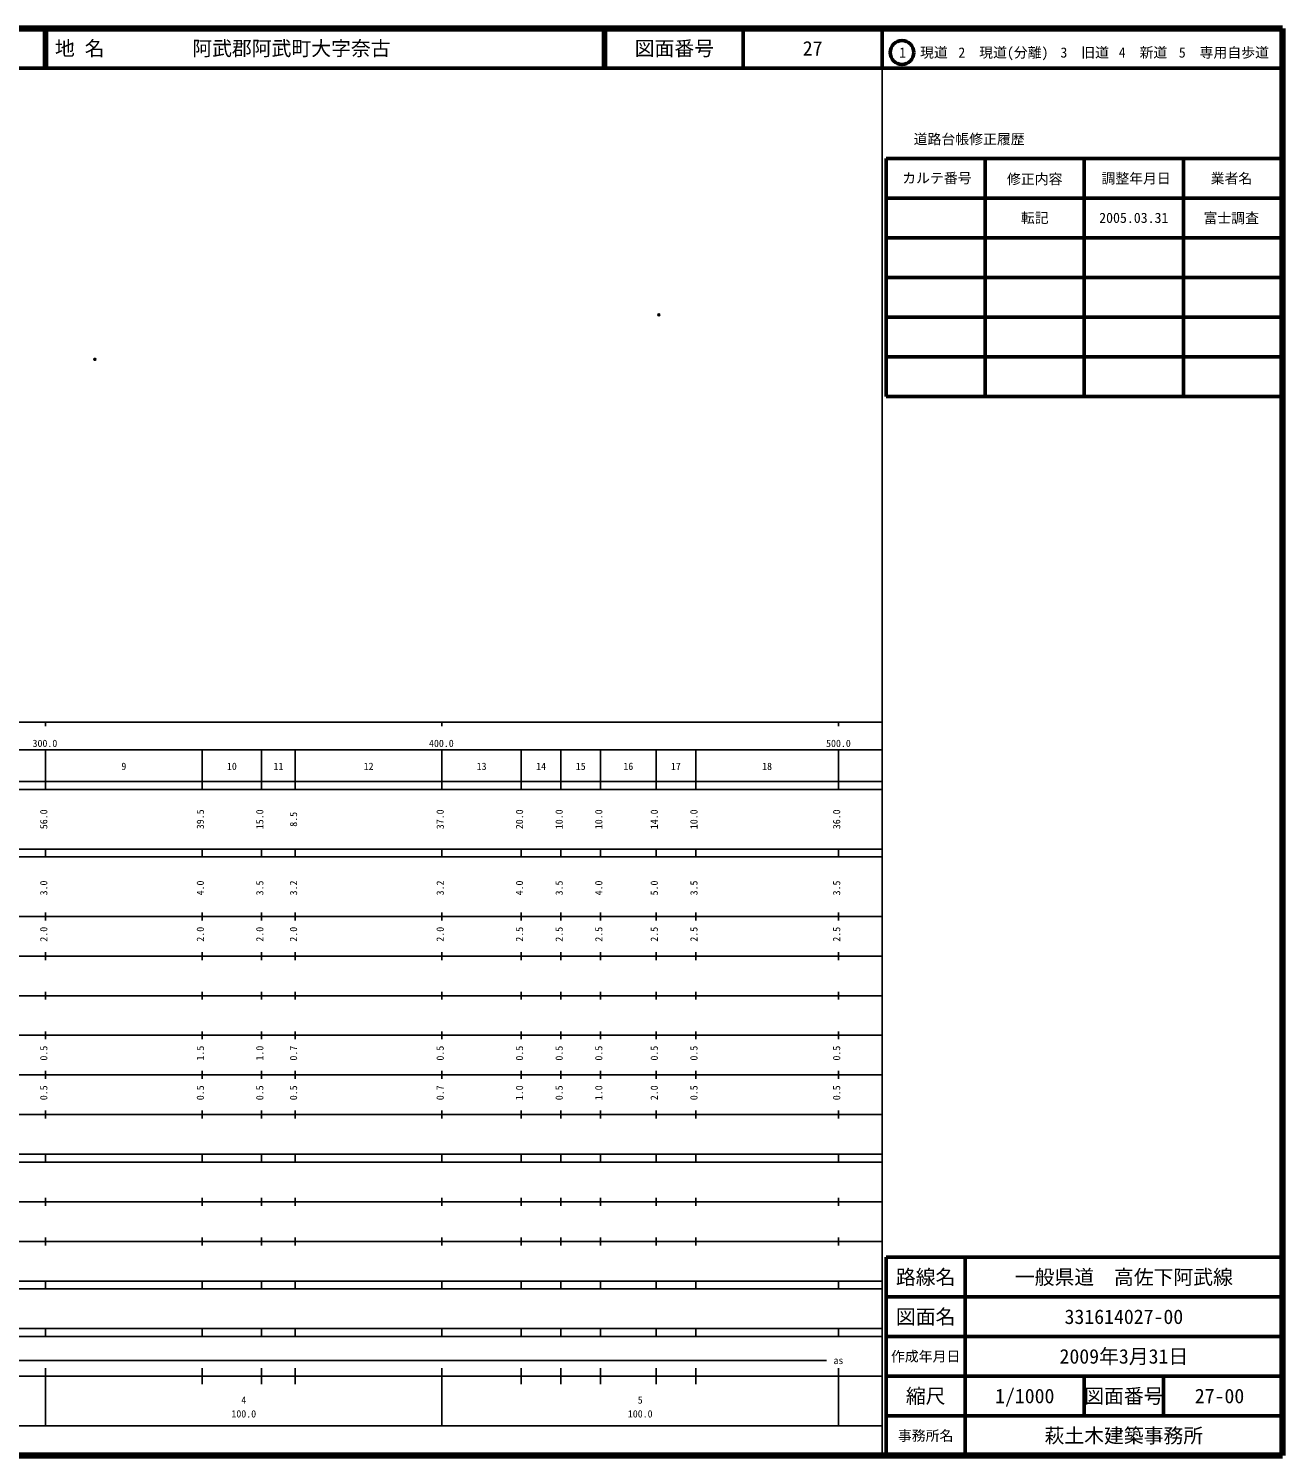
# Model space of a CAD drawing. Units: millimetres on the paper. Extents: x 40 to 680, y 20 to 380.
# Drawn here: x 363.7 to 680, y 20 to 380 of the extents above; entities that cross this region are included whole.
import ezdxf
from ezdxf.enums import TextEntityAlignment as Align

# ---------------------------------------------------------------- set-up
doc = ezdxf.new("R2010")
doc.units = ezdxf.units.MM
doc.header["$PDMODE"] = 32
doc.header["$PDSIZE"] = 0.5
doc.layers.add('M-OTRS', color=6, linetype='Continuous')
doc.layers.add('M-TTL-TXT', color=7, linetype='Continuous')
for name, color, linetype, lineweight in [('M-TTL', 2, 'Continuous', 140), ('M-TTL-BAND', 7, 'Continuous', 25), ('M-TTL-FRAM', 2, 'Continuous', 50), ('M-TTL-LINE', 7, 'Continuous', 50)]:
    doc.layers.add(name, color=color, linetype=linetype, lineweight=lineweight)
doc.styles.add('ＭＳ ゴシック', font='')
doc.styles.get('ＭＳ ゴシック').set_extended_font_data('MS Gothic')

msp = doc.modelspace()

# ---------------------------------------------------------------- linework, layer by layer
at = {"layer": 'M-OTRS'}
for p in [(522.7, 307.754), (380.448, 296.544)]:
    msp.add_point(p, dxfattribs=at)
at = {"layer": 'M-TTL'}
for p, q in [((680, 380), (40, 380)), ((680, 20), (680, 380)), ((40, 20), (680, 20))]:
    msp.add_line(p, q, dxfattribs=at)
at = {"layer": 'M-TTL-BAND'}
for p, q in [((579, 20), (579, 370)), ((40, 205), (579, 205)), ((368, 205), (368, 204)), ((468, 205), (468, 204)), ((568, 205), (568, 204)), ((68, 198), (579, 198)), ((368, 188), (368, 198)), ((407.5, 188), (407.5, 198)), ((422.5, 188), (422.5, 198)), ((431, 188), (431, 198)), ((468, 188), (468, 198)), ((488, 188), (488, 198)), ((498, 188), (498, 198)), ((508, 188), (508, 198)), ((522, 188), (522, 198)), ((532, 188), (532, 198)), ((568, 188), (568, 198)), ((40, 190), (579, 190)), ((40, 188), (579, 188)), ((40, 173), (579, 173)), ((368, 171), (368, 173)), ((407.5, 171), (407.5, 173)), ((422.5, 171), (422.5, 173)), ((431, 171), (431, 173)), ((468, 171), (468, 173)), ((488, 171), (488, 173)), ((498, 171), (498, 173)), ((508, 171), (508, 173)), ((522, 171), (522, 173)), ((532, 171), (532, 173)), ((568, 171), (568, 173)), ((40, 171), (579, 171)), ((40, 156), (579, 156)), ((368, 155), (368, 157)), ((407.5, 155), (407.5, 157)), ((422.5, 155), (422.5, 157)), ((431, 155), (431, 157)), ((468, 155), (468, 157)), ((488, 155), (488, 157)), ((498, 155), (498, 157)), ((508, 155), (508, 157)), ((522, 155), (522, 157)), ((532, 155), (532, 157)), ((568, 155), (568, 157)), ((46, 146), (579, 146)), ((368, 145), (368, 147)), ((407.5, 145), (407.5, 147)), ((422.5, 145), (422.5, 147)), ((431, 145), (431, 147)), ((468, 145), (468, 147)), ((488, 145), (488, 147)), ((498, 145), (498, 147)), ((508, 145), (508, 147)), ((522, 145), (522, 147)), ((532, 145), (532, 147)), ((568, 145), (568, 147)), ((368, 135), (368, 137)), ((407.5, 135), (407.5, 137)), ((422.5, 135), (422.5, 137)), ((431, 135), (431, 137)), ((468, 135), (468, 137)), ((488, 135), (488, 137)), ((498, 135), (498, 137)), ((508, 135), (508, 137)), ((522, 135), (522, 137)), ((532, 135), (532, 137)), ((568, 135), (568, 137)), ((52, 136), (579, 136)), ((46, 126), (579, 126)), ((368, 125), (368, 127)), ((407.5, 125), (407.5, 127)), ((422.5, 125), (422.5, 127)), ((431, 125), (431, 127)), ((468, 125), (468, 127)), ((488, 125), (488, 127)), ((498, 125), (498, 127)), ((508, 125), (508, 127)), ((522, 125), (522, 127)), ((532, 125), (532, 127)), ((568, 125), (568, 127)), ((52, 116), (579, 116)), ((368, 115), (368, 117)), ((407.5, 115), (407.5, 117)), ((422.5, 115), (422.5, 117)), ((431, 115), (431, 117)), ((468, 115), (468, 117)), ((488, 115), (488, 117)), ((498, 115), (498, 117)), ((508, 115), (508, 117)), ((522, 115), (522, 117)), ((532, 115), (532, 117)), ((568, 115), (568, 117)), ((46, 106), (579, 106)), ((368, 105), (368, 107)), ((407.5, 105), (407.5, 107)), ((422.5, 105), (422.5, 107)), ((431, 105), (431, 107)), ((468, 105), (468, 107)), ((488, 105), (488, 107)), ((498, 105), (498, 107)), ((508, 105), (508, 107)), ((522, 105), (522, 107)), ((532, 105), (532, 107)), ((568, 105), (568, 107)), ((40, 96), (579, 96)), ((40, 94), (579, 94)), ((368, 94), (368, 96)), ((407.5, 94), (407.5, 96)), ((422.5, 94), (422.5, 96)), ((431, 94), (431, 96)), ((468, 94), (468, 96)), ((488, 94), (488, 96)), ((498, 94), (498, 96)), ((508, 94), (508, 96)), ((522, 94), (522, 96)), ((532, 94), (532, 96)), ((568, 94), (568, 96)), ((49, 84), (579, 84)), ((368, 83), (368, 85)), ((407.5, 83), (407.5, 85)), ((422.5, 83), (422.5, 85)), ((431, 83), (431, 85)), ((468, 83), (468, 85)), ((488, 83), (488, 85)), ((498, 83), (498, 85)), ((508, 83), (508, 85)), ((522, 83), (522, 85)), ((532, 83), (532, 85)), ((568, 83), (568, 85)), ((40, 74), (579, 74)), ((368, 73), (368, 75)), ((407.5, 73), (407.5, 75)), ((422.5, 73), (422.5, 75)), ((431, 73), (431, 75)), ((468, 73), (468, 75)), ((488, 73), (488, 75)), ((498, 73), (498, 75)), ((508, 73), (508, 75)), ((522, 73), (522, 75)), ((532, 73), (532, 75)), ((568, 73), (568, 75)), ((40, 64), (579, 64)), ((40, 62), (579, 62)), ((368, 62), (368, 64)), ((407.5, 62), (407.5, 64)), ((422.5, 62), (422.5, 64)), ((431, 62), (431, 64)), ((468, 62), (468, 64)), ((488, 62), (488, 64)), ((498, 62), (498, 64)), ((508, 62), (508, 64)), ((522, 62), (522, 64)), ((532, 62), (532, 64)), ((568, 62), (568, 64)), ((40, 52), (579, 52)), ((368, 50), (368, 52)), ((407.5, 50), (407.5, 52)), ((422.5, 50), (422.5, 52)), ((431, 50), (431, 52)), ((468, 50), (468, 52)), ((488, 50), (488, 52)), ((498, 50), (498, 52)), ((508, 50), (508, 52)), ((522, 50), (522, 52)), ((532, 50), (532, 52)), ((568, 50), (568, 52)), ((40, 50), (579, 50)), ((71, 44), (565, 44)), ((40, 40), (579, 40)), ((368, 27.5), (368, 42)), ((407.5, 38), (407.5, 42)), ((422.5, 38), (422.5, 42)), ((431, 38), (431, 42)), ((468, 27.5), (468, 42)), ((488, 38), (488, 42)), ((498, 38), (498, 42)), ((508, 38), (508, 42)), ((522, 38), (522, 42)), ((532, 38), (532, 42)), ((568, 27.5), (568, 42)), ((68, 27.5), (579, 27.5))]:
    msp.add_line(p, q, dxfattribs=at)
at = {"layer": 'M-TTL-FRAM'}
for p, q in [((580, 347.197), (580, 287.197)), ((580, 347.197), (680, 347.197)), ((580, 287.197), (680, 287.197)), ((680, 70), (580, 70)), ((580, 70), (580, 20))]:
    msp.add_line(p, q, dxfattribs=at)
at = {"layer": 'M-TTL-LINE'}
for p, q in [((367.75, 380), (367.75, 370)), ((368.25, 380), (368.25, 370)), ((508.747, 380), (508.747, 370)), ((509.247, 380), (509.247, 370)), ((543.997, 380), (543.997, 370)), ((579, 380), (579, 370)), ((40, 370), (680, 370)), ((605, 347.197), (605, 287.197)), ((630, 347.197), (630, 287.197)), ((655, 347.197), (655, 287.197)), ((580, 337.197), (680, 337.197)), ((580, 327.197), (680, 327.197)), ((580, 317.197), (680, 317.197)), ((580, 307.197), (680, 307.197)), ((580, 297.197), (680, 297.197)), ((600, 70), (600, 20)), ((680, 60), (580, 60)), ((680, 50), (580, 50)), ((680, 40), (580, 40)), ((630, 40), (630, 30)), ((650, 40), (650, 30)), ((680, 30), (580, 30))]:
    msp.add_line(p, q, dxfattribs=at)
msp.add_circle((584.031, 373.958), 3, dxfattribs=at)

# ---------------------------------------------------------------- texts
at = {"layer": 'M-TTL-BAND', "style": 'ＭＳ ゴシック'}
for s, p in [('300.0', (367.844, 198.195)), ('400.0', (467.844, 198.195)), ('500.0', (568, 198.195)), ('9', (387.75, 192.405)), ('10', (415, 192.405)), ('11', (426.75, 192.405)), ('12', (449.5, 192.405)), ('13', (478, 192.405)), ('14', (493, 192.405)), ('15', (503, 192.405)), ('16', (515, 192.405)), ('17', (527, 192.405)), ('18', (550, 192.405)), ('as', (568, 42.5)), ('4', (418, 32.523)), ('5', (518, 32.523)), ('100.0', (418, 29.033)), ('100.0', (518, 29.033))]:
    msp.add_text(s, height=1.833, dxfattribs=at).set_placement(p, align=Align.BOTTOM_CENTER)
for s, p in [('56.0', (369, 180.5)), ('39.5', (408.5, 180.5)), ('15.0', (423.5, 180.5)), ('8.5', (432, 180.5)), ('37.0', (469, 180.5)), ('20.0', (489, 180.5)), ('10.0', (499, 180.5)), ('10.0', (509, 180.5)), ('14.0', (523, 180.5)), ('10.0', (533, 180.5)), ('36.0', (569, 180.5)), ('3.0', (369, 163.174)), ('4.0', (408.5, 163.174)), ('3.5', (423.5, 163.174)), ('3.2', (432, 163.174)), ('3.2', (469, 163.174)), ('4.0', (489, 163.174)), ('3.5', (499, 163.174)), ('4.0', (509, 163.174)), ('5.0', (523, 163.174)), ('3.5', (533, 163.174)), ('3.5', (569, 163.174)), ('2.0', (369, 151.5)), ('2.0', (408.5, 151.5)), ('2.0', (423.5, 151.5)), ('2.0', (432, 151.5)), ('2.0', (469, 151.5)), ('2.5', (489, 151.5)), ('2.5', (499, 151.5)), ('2.5', (509, 151.5)), ('2.5', (523, 151.5)), ('2.5', (533, 151.5)), ('2.5', (569, 151.5)), ('0.5', (369, 121.5)), ('1.5', (408.5, 121.5)), ('1.0', (423.5, 121.5)), ('0.7', (432, 121.5)), ('0.5', (469, 121.5)), ('0.5', (489, 121.5)), ('0.5', (499, 121.5)), ('0.5', (509, 121.5)), ('0.5', (523, 121.5)), ('0.5', (533, 121.5)), ('0.5', (569, 121.5)), ('0.5', (369, 111.5)), ('0.5', (408.5, 111.5)), ('0.5', (423.5, 111.5)), ('0.5', (432, 111.5)), ('0.7', (469, 111.5)), ('1.0', (489, 111.5)), ('0.5', (499, 111.5)), ('1.0', (509, 111.5)), ('2.0', (523, 111.5)), ('0.5', (533, 111.5)), ('0.5', (569, 111.5))]:
    msp.add_text(s, height=1.833, rotation=90, dxfattribs=at).set_placement(p, align=Align.BOTTOM_CENTER)
at = {"layer": 'M-TTL-TXT', "style": 'ＭＳ ゴシック'}
for s, p in [('地 名', (370.38, 375)), ('阿武郡阿武町大字奈古', (405.024, 375))]:
    msp.add_text(s, height=3.666, dxfattribs=at).set_placement(p, align=Align.MIDDLE_LEFT)
for s, height, p in [('図面番号', 3.666, (526.622, 375)), ('27', 3.666, (561.497, 375)), ('1\u3000現道', 2.566, (589.448, 373.958)), ('2\u3000現道(分離)', 2.566, (609.619, 373.958)), ('3\u3000旧道', 2.566, (630.121, 373.958)), ('4\u3000新道', 2.566, (644.824, 373.958)), ('5\u3000専用自歩道', 2.566, (665.228, 373.958)), ('道路台帳修正履歴', 2.566, (600.968, 352.113)), ('カルテ番号', 2.566, (592.839, 342.277)), ('修正内容', 2.566, (617.509, 342.023)), ('調整年月日', 2.566, (643.089, 342.197)), ('業者名', 2.566, (667.134, 342.197)), ('転記', 2.566, (617.5, 332.245)), ('2005.03.31', 2.566, (642.5, 332.245)), ('富士調査', 2.566, (667.077, 332.189)), ('路線名', 3.666, (590, 65)), ('路線名', 3.666, (590, 65)), ('一般県道\u3000高佐下阿武線', 3.666, (640, 65)), ('図面名', 3.666, (590, 55)), ('図面名', 3.666, (590, 55)), ('331614027-00', 3.666, (640, 55)), ('2009年3月31日', 3.666, (640, 45)), ('作成年月日', 2.566, (590, 45)), ('作成年月日', 2.566, (590, 45)), ('縮尺', 3.666, (590, 35)), ('縮尺', 3.666, (590, 35)), ('1/1000', 3.666, (615, 35)), ('図面番号', 3.666, (640, 35)), ('図面番号', 3.666, (640, 35)), ('27-00', 3.666, (664.125, 35)), ('事務所名', 2.566, (590, 25)), ('事務所名', 2.566, (590, 25)), ('萩土木建築事務所', 3.666, (640, 25))]:
    msp.add_text(s, height=height, dxfattribs=at).set_placement(p, align=Align.MIDDLE_CENTER)

doc.saveas('drawing.dxf')
